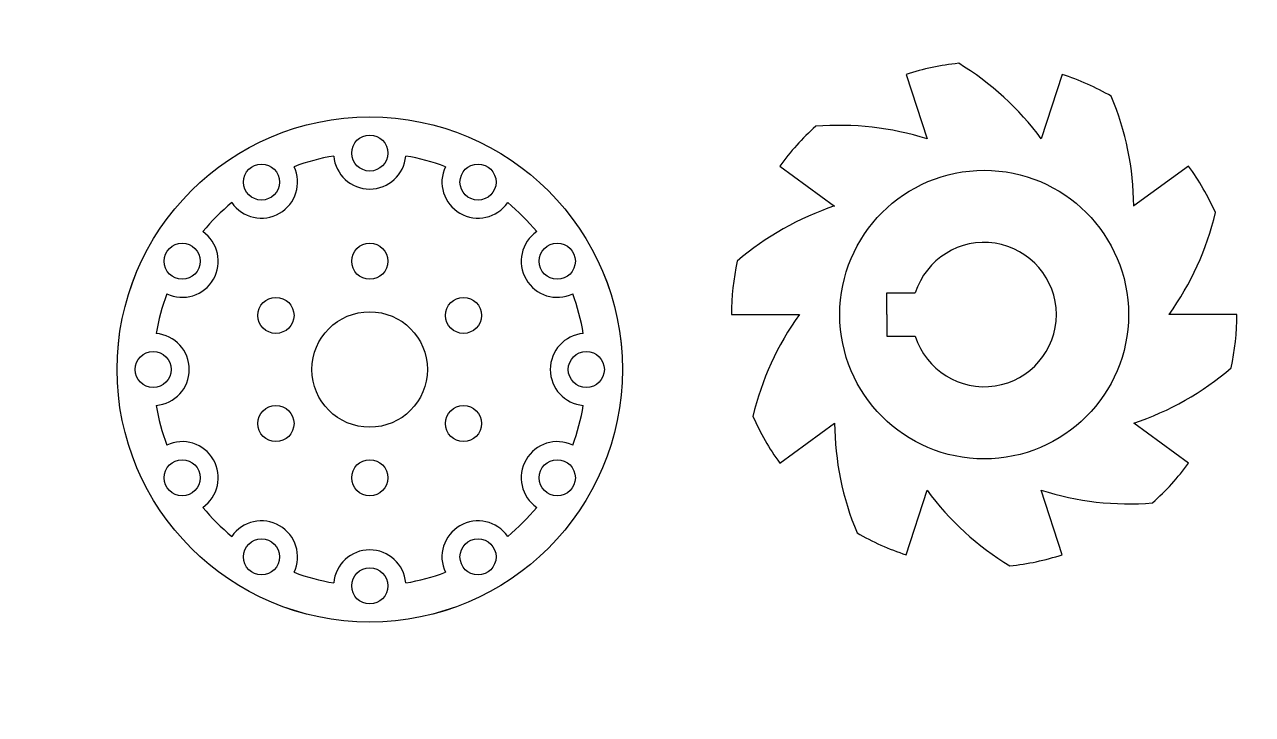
# Model space of a CAD drawing. Header units: millimetres. Extents: x 1509 to 1849, y 1916 to 2107.
import ezdxf

# ---------------------------------------------------------------- set-up
doc = ezdxf.new("R2010")
doc.units = ezdxf.units.MM

# ---------------------------------------------------------------- blocks, each defined once
blk = doc.blocks.new('*U2')
blk.add_circle((70, 70), 70)
blk = doc.blocks.new('*U3')
at = {"color": 0, "linetype": 'ByBlock', "lineweight": -2, "transparency": 16777216}
for p, rotation in [((1578.94, 1916.01), 30), ((1630.18, 1916.01), 59.99999999999999), ((1700.18, 1986.01), 120), ((1700.18, 2037.25), 150), ((1630.18, 2107.25), 209.9999999999999), ((1578.94, 2107.25), 239.9999999999999), ((1508.94, 2037.25), 299.9999999999999), ((1508.94, 1986.01), 329.9999999999998), ((1674.56, 1941.63), 89.99999999999999), ((1674.56, 2081.63), 180), ((1534.56, 2081.63), 269.9999999999999)]:
    blk.add_blockref('*U2', p, dxfattribs=dict(at, rotation=rotation))
blk.add_blockref('*U2', (1534.56, 1941.63), dxfattribs=at)
blk = doc.blocks.new('*U4')
blk.add_circle((0, 0), 5)
blk = doc.blocks.new('*U5')
at = {"color": 0, "linetype": 'ByBlock', "lineweight": -2, "transparency": 16777216}
blk.add_blockref('*U4', (1604.56, 2041.63), dxfattribs=at)
for p, rotation in [((1578.58, 2026.63), 59.99999999999999), ((1630.54, 2026.63), 299.9999999999999), ((1578.58, 1996.63), 120), ((1630.54, 1996.63), 240), ((1604.56, 1981.63), 180)]:
    blk.add_blockref('*U4', p, dxfattribs=dict(at, rotation=rotation))
blk = doc.blocks.new('*U6')
blk.add_circle((0, 0), 5)
blk = doc.blocks.new('*U7')
at = {"color": 0, "linetype": 'ByBlock', "lineweight": -2, "transparency": 16777216}
blk.add_blockref('*U6', (1604.56, 2071.63), dxfattribs=at)
for p, rotation in [((1574.56, 2063.59), 29.99999999999999), ((1634.56, 2063.59), 330.0000000000001), ((1552.6, 2041.63), 59.99999999999999), ((1656.52, 2041.63), 299.9999999999999), ((1544.56, 2011.63), 90), ((1664.56, 2011.63), 269.9999999999999), ((1552.6, 1981.63), 120), ((1656.52, 1981.63), 240), ((1574.56, 1959.67), 150), ((1634.56, 1959.67), 209.9999999999999), ((1604.56, 1951.63), 180)]:
    blk.add_blockref('*U6', p, dxfattribs=dict(at, rotation=rotation))
blk = doc.blocks.new('*U14')
blk.add_lwpolyline([(14.29, 15.05, 0.09789), (-12.71, -0.25, 0.053309), (-14.29, -15.05), (4.51, -15.05)], format="xyb")
blk = doc.blocks.new('*U15')
at = {"color": 0, "linetype": 'ByBlock', "lineweight": -2, "transparency": 16777216}
for p, rotation in [((1919.94, 2084.49), 287.9999999999999), ((1886.61, 2071.77), 323.9999999999999), ((1954.37, 2075.19), 252), ((1976.76, 2047.43), 216), ((1868.92, 2006.28), 36.00000000000002), ((1978.55, 2011.81), 180), ((1959.07, 1981.93), 144), ((1891.31, 1978.52), 72.00000000000003), ((1925.75, 1969.22), 108)]:
    blk.add_blockref('*U14', p, dxfattribs=dict(at, rotation=rotation))
blk.add_blockref('*U14', (1867.13, 2041.9), dxfattribs=at)

msp = doc.modelspace()

# ---------------------------------------------------------------- linework, layer by layer
for p, q in [((1747.78, 2026.85), (1747.78, 2032.85)), ((1747.78, 2032.85), (1755.7, 2032.85)), ((1747.78, 2026.85), (1747.78, 2020.85)), ((1747.78, 2020.85), (1755.7, 2020.85))]:
    msp.add_line(p, q)
for centre, radius in [((1774.78, 2026.85), 40), ((1604.56, 2011.63), 16)]:
    msp.add_circle(centre, radius)
for centre, radius, start, end in [((1604.56, 2011.63), 60, 99.5604, 110.4396), ((1604.56, 2071.63), 10, 184.7802, 355.2198), ((1604.56, 2011.63), 60, 69.5604, 80.4396), ((1574.56, 2063.59), 10, 214.7802, 25.2198), ((1634.56, 2063.59), 10, 154.7802, 325.2198), ((1604.56, 2011.63), 60, 129.5604, 140.4396), ((1604.56, 2011.63), 60, 39.5604, 50.4396), ((1552.6, 2041.63), 10, 244.7802, 55.2198), ((1656.52, 2041.63), 10, 124.7802, 295.2198), ((1774.78, 2026.85), 20, 197.4576, 162.5424), ((1604.56, 2011.63), 60, 159.5604, 170.4396), ((1604.56, 2011.63), 60, 9.5604, 20.4396), ((1544.56, 2011.63), 10, 274.7802, 85.2198), ((1664.56, 2011.63), 10, 94.7802, 265.2198), ((1604.56, 2011.63), 60, 189.5604, 200.4396), ((1604.56, 2011.63), 60, 339.5604, 350.4396), ((1552.6, 1981.63), 10, 304.7802, 115.2198), ((1656.52, 1981.63), 10, 64.7802, 235.2198), ((1604.56, 2011.63), 60, 219.5604, 230.4396), ((1604.56, 2011.63), 60, 309.5604, 320.4396), ((1574.56, 1959.67), 10, 334.7802, 145.2198), ((1634.56, 1959.67), 10, 34.7802, 205.2198), ((1604.56, 1951.63), 10, 4.7802, 175.2198), ((1604.56, 2011.63), 60, 249.5604, 260.4396), ((1604.56, 2011.63), 60, 279.5604, 290.4396)]:
    msp.add_arc(centre, radius, start, end)

# ---------------------------------------------------------------- block references
for name, p in [('*U3', (0, 0)), ('*U15', (-148.06, 0)), ('*U7', (0, 0)), ('*U5', (0, 0))]:
    msp.add_blockref(name, p)

doc.saveas('drawing.dxf')
